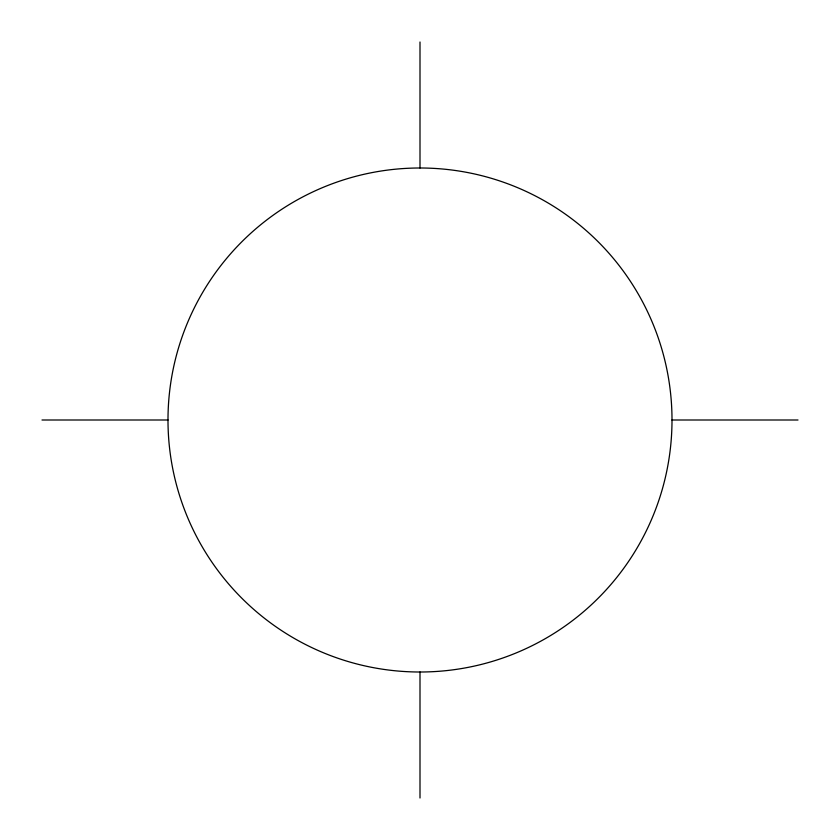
<?xml version="1.0" encoding="UTF-8"?>
<svg xmlns="http://www.w3.org/2000/svg" width="840" height="840" viewBox="0 0 840 840"><rect width="100%" height="100%" fill="white"/><g stroke="black" fill="none" stroke-linecap="round" stroke-linejoin="round"><path stroke-width="1.26" d="M42 420L168 420M672 420A252 252 0 0 1 294 638.243A252 252 0 0 1 294 201.758A252 252 0 0 1 672 420L798 420M420 42L420 168M420 672L420 798"/></g></svg>
